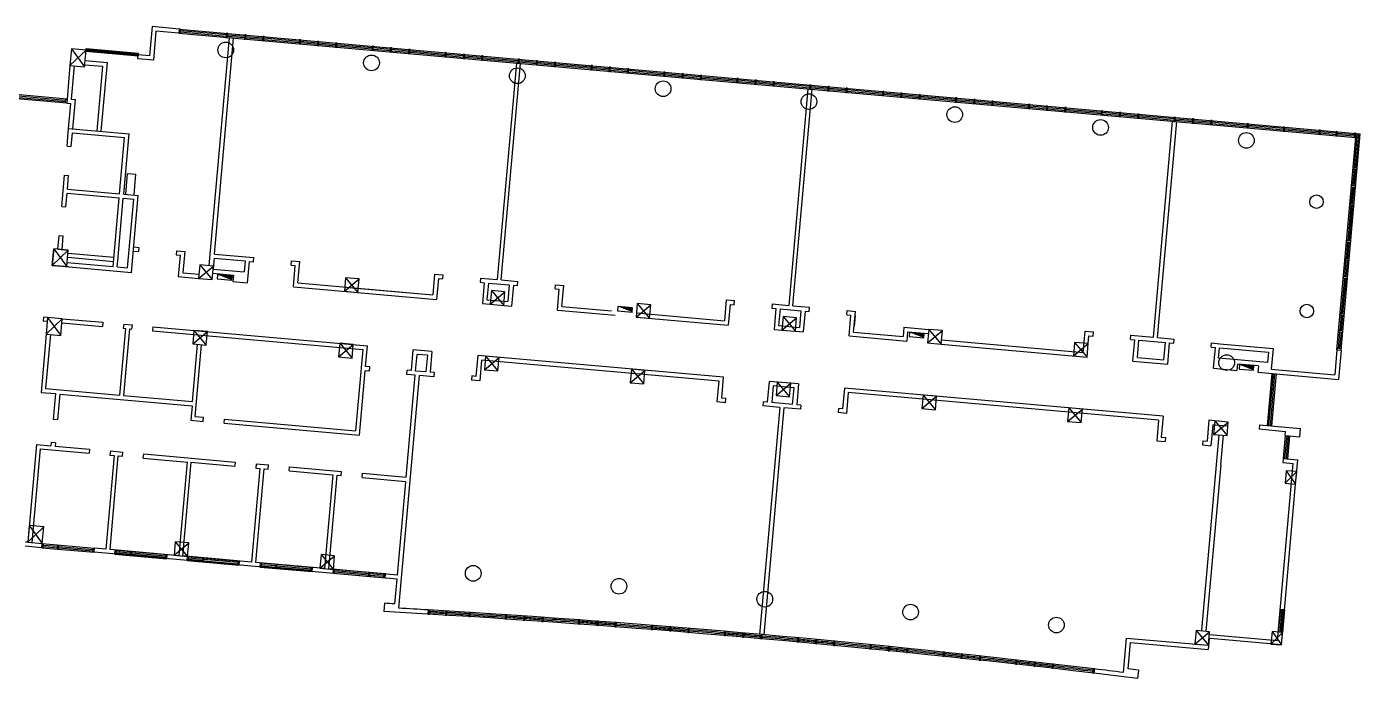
# Model space of a CAD drawing. Header units: millimetres. Extents: x -162945 to 7560, y -3558 to 130718.
# Drawn here: x -56215 to 7560, y -1933 to 29250 of the extents above; entities that cross this region are included whole.
import ezdxf

# ---------------------------------------------------------------- set-up
doc = ezdxf.new("R2010")
doc.units = ezdxf.units.MM
doc.header["$LTSCALE"] = 5
for name, color, linetype in [('A—\\M+5C3C5\\M+5B4B0', 135, 'Continuous'), ('A—\\M+5C7BD\\M+5CCE5', 7, 'Continuous'), ('E-COLS-F3$0$0S-COLS-I-P', 8, 'Continuous'), ('E-COLS-F3$0$0S-COLS-LINE', 4, 'Continuous'), ('E1-RI-3F$0$A-GLAZ-CWMG', 3, 'Continuous'), ('E1-RI-3F$0$A-WALL', 7, 'Continuous'), ('E1-RV-3F$0$A-GLAZ-CWMG', 3, 'Continuous'), ('E1-RV-3F$0$A-HOLE', 2, 'Continuous')]:
    doc.layers.add(name, color=color, linetype=linetype)

msp = doc.modelspace()

# ---------------------------------------------------------------- linework, layer by layer
msp.add_line((1658, 12754), (1658, 12754))
at = {"extrusion": (0, 0, -1), "elevation": 0}
for points in [[(47087, 17382), (47104, 17183), (46407, 17121), (46390, 17321)], [(27943, 15855), (27960, 15656), (27263, 15594), (27245, 15794)], [(13997, 14619), (14015, 14419), (13318, 14358), (13300, 14557)], [(-1777, 13068), (-1760, 12869), (-2457, 12807), (-2475, 13007)]]:
    msp.add_lwpolyline(points, close=True, dxfattribs=at)
at = {"extrusion": (0, 0, -1)}
for points in [[(47087, 17382), (47087, 17382), (46390, 17321), (46407, 17121)], [(27943, 15855), (27943, 15855), (27245, 15794), (27263, 15594)], [(13997, 14619), (13997, 14619), (13300, 14557), (13318, 14358)], [(-1777, 13068), (-1777, 13068), (-2475, 13007), (-2457, 12807)]]:
    msp.add_solid(points, dxfattribs=at)
at = {"layer": 'A—\\M+5C3C5\\M+5B4B0'}
for p, q in [((-48918, 29135), (-48935, 28936)), ((-48935, 28936), (7343, 23945)), ((-48935, 28936), (-48876, 28931)), ((-48918, 29135), (7560, 24127)), ((-48858, 29130), (-48918, 29135)), ((-48876, 28931), (-48858, 29130)), ((-48870, 28997), (-46669, 28802)), ((-48864, 29063), (-46663, 28868)), ((-46658, 28935), (-46675, 28735)), ((-46675, 28735), (-46615, 28730)), ((-46598, 28929), (-46658, 28935)), ((-46615, 28730), (-46598, 28929)), ((-46609, 28797), (-45797, 28725)), ((-46603, 28863), (-45791, 28791)), ((-45785, 28857), (-45803, 28658)), ((-45725, 28852), (-45785, 28857)), ((-45743, 28653), (-45725, 28852)), ((-45737, 28719), (-44925, 28647)), ((-45731, 28786), (-44919, 28714)), ((-44914, 28780), (-44931, 28581)), ((-44854, 28775), (-44914, 28780)), ((-44871, 28576), (-44854, 28775)), ((-44860, 28708), (-43176, 28559)), ((-53379, 28075), (-53368, 28205)), ((-53379, 28075), (-50889, 27854)), ((-53376, 28107), (-50886, 27887)), ((-53373, 28140), (-50883, 27919)), ((-53370, 28172), (-50880, 27952)), ((-53368, 28205), (-50877, 27984)), ((-45803, 28658), (-45743, 28653)), ((-44931, 28581), (-44871, 28576)), ((-44866, 28642), (-43182, 28493)), ((-43170, 28625), (-43188, 28426)), ((-43188, 28426), (-43128, 28421)), ((-43111, 28620), (-43170, 28625)), ((-43128, 28421), (-43111, 28620)), ((-43122, 28487), (-42311, 28415)), ((-43117, 28554), (-42305, 28482)), ((-42299, 28548), (-42317, 28349)), ((-42317, 28349), (-42257, 28344)), ((-42239, 28543), (-42299, 28548)), ((-42257, 28344), (-42239, 28543)), ((-42251, 28410), (-41439, 28338)), ((-42245, 28476), (-41433, 28404)), ((-41427, 28471), (-41445, 28272)), ((-41445, 28272), (-41385, 28266)), ((-41368, 28466), (-41427, 28471)), ((-41385, 28266), (-41368, 28466)), ((-41379, 28333), (-39696, 28183)), ((-41373, 28399), (-39690, 28250)), ((-39684, 28316), (-39702, 28117)), ((-39702, 28117), (-39642, 28112)), ((-39624, 28311), (-39684, 28316)), ((-39642, 28112), (-39624, 28311)), ((-39636, 28178), (-38824, 28106)), ((-39630, 28245), (-38818, 28173)), ((-38813, 28239), (-38830, 28040)), ((-38753, 28234), (-38813, 28239)), ((-38770, 28034), (-38753, 28234)), ((-38765, 28101), (-37953, 28029)), ((-38759, 28167), (-37947, 28095)), ((-37941, 28162), (-37959, 27962)), ((-37881, 28156), (-37941, 28162)), ((-37899, 27957), (-37881, 28156)), ((-37887, 28090), (-36204, 27941)), ((-50877, 27984), (-50889, 27854)), ((-38830, 28040), (-38770, 28034)), ((-37959, 27962), (-37899, 27957)), ((-37893, 28024), (-36210, 27874)), ((-36198, 28007), (-36215, 27808)), ((-36215, 27808), (-36156, 27803)), ((-36138, 28002), (-36198, 28007)), ((-36156, 27803), (-36138, 28002)), ((-36150, 27869), (-35338, 27797)), ((-36144, 27935), (-35332, 27863)), ((-35326, 27930), (-35344, 27731)), ((-35344, 27731), (-35284, 27725)), ((-35266, 27925), (-35326, 27930)), ((-35284, 27725), (-35266, 27925)), ((-35278, 27792), (-34466, 27720)), ((-35272, 27858), (-34461, 27786)), ((-34455, 27853), (-34472, 27653)), ((-34472, 27653), (-34413, 27648)), ((-34395, 27847), (-34455, 27853)), ((-34413, 27648), (-34395, 27847)), ((-34407, 27714), (-32723, 27565)), ((-34401, 27781), (-32717, 27632)), ((-32712, 27698), (-32729, 27499)), ((-32729, 27499), (-32669, 27493)), ((-32652, 27693), (-32712, 27698)), ((-32669, 27493), (-32652, 27693)), ((-32664, 27560), (-31852, 27488)), ((-32658, 27626), (-31846, 27554)), ((-31840, 27621), (-31858, 27422)), ((-31780, 27616), (-31840, 27621)), ((-31798, 27416), (-31780, 27616)), ((-31792, 27483), (-30980, 27411)), ((-31786, 27549), (-30974, 27477)), ((-30968, 27544), (-30986, 27344)), ((-30909, 27538), (-30968, 27544)), ((-30926, 27339), (-30909, 27538)), ((-30914, 27472), (-29231, 27322)), ((-31858, 27422), (-31798, 27416)), ((-30986, 27344), (-30926, 27339)), ((-30920, 27405), (-29237, 27256)), ((-29225, 27389), (-29243, 27190)), ((-29243, 27190), (-29183, 27184)), ((-29165, 27384), (-29225, 27389)), ((-29183, 27184), (-29165, 27384)), ((-29177, 27251), (-28365, 27179)), ((-29171, 27317), (-28359, 27245)), ((-28354, 27312), (-28371, 27112)), ((-28371, 27112), (-28311, 27107)), ((-28294, 27306), (-28354, 27312)), ((-28311, 27107), (-28294, 27306)), ((-28306, 27173), (-27494, 27101)), ((-28300, 27240), (-27488, 27168)), ((-27482, 27234), (-27500, 27035)), ((-27500, 27035), (-27440, 27030)), ((-27422, 27229), (-27482, 27234)), ((-27440, 27030), (-27422, 27229)), ((-27434, 27096), (-25751, 26947)), ((-27428, 27162), (-25745, 27013)), ((-25739, 27080), (-25757, 26881)), ((-25757, 26881), (-25697, 26875)), ((-25679, 27075), (-25739, 27080)), ((-25697, 26875), (-25679, 27075)), ((-25691, 26941), (-24879, 26869)), ((-25685, 27008), (-24873, 26936)), ((-24867, 27002), (-24885, 26803)), ((-24885, 26803), (-24825, 26798)), ((-24807, 26997), (-24867, 27002)), ((-24825, 26798), (-24807, 26997)), ((-24819, 26864), (-24007, 26792)), ((-24813, 26931), (-24001, 26859)), ((-23996, 26925), (-24013, 26726)), ((-23936, 26920), (-23996, 26925)), ((-23953, 26720), (-23936, 26920)), ((-23948, 26787), (-22264, 26638)), ((-23942, 26853), (-22258, 26704)), ((-59663, 26273), (-54284, 25796)), ((-24013, 26726), (-23953, 26720)), ((-22252, 26770), (-22270, 26571)), ((-22270, 26571), (-22210, 26566)), ((-22193, 26765), (-22252, 26770)), ((-22210, 26566), (-22193, 26765)), ((-22204, 26632), (-21393, 26560)), ((-22199, 26699), (-21387, 26627)), ((-21381, 26693), (-21399, 26494)), ((-21399, 26494), (-21339, 26489)), ((-21321, 26688), (-21381, 26693)), ((-21339, 26489), (-21321, 26688)), ((-21333, 26555), (-20521, 26483)), ((-21327, 26621), (-20515, 26549)), ((-20509, 26616), (-20527, 26417)), ((-20527, 26417), (-20467, 26411)), ((-20450, 26611), (-20509, 26616)), ((-20467, 26411), (-20450, 26611)), ((-20461, 26478), (-18778, 26328)), ((-20455, 26544), (-18772, 26395)), ((-18766, 26461), (-18784, 26262)), ((-18784, 26262), (-18724, 26257)), ((-18706, 26456), (-18766, 26461)), ((-18724, 26257), (-18706, 26456)), ((-18718, 26323), (-17906, 26251)), ((-18712, 26390), (-17900, 26318)), ((-17895, 26384), (-17912, 26185)), ((-17912, 26185), (-17852, 26179)), ((-17835, 26379), (-17895, 26384)), ((-17852, 26179), (-17835, 26379)), ((-17847, 26246), (-17035, 26174)), ((-17841, 26312), (-17029, 26240)), ((-17023, 26307), (-17041, 26107)), ((-16963, 26301), (-17023, 26307)), ((-16981, 26102), (-16963, 26301)), ((-16975, 26169), (-15292, 26019)), ((-16969, 26235), (-15286, 26086)), ((-15280, 26152), (-15297, 25953)), ((-15220, 26147), (-15280, 26152)), ((-59680, 26074), (-54302, 25597)), ((-56955, 25899), (-54356, 25669)), ((-56950, 25966), (-54350, 25735)), ((-17041, 26107), (-16981, 26102)), ((-15297, 25953), (-15238, 25948)), ((-15238, 25948), (-15220, 26147)), ((-15232, 26014), (-14420, 25942)), ((-15226, 26080), (-14414, 26008)), ((-14408, 26075), (-14426, 25876)), ((-14426, 25876), (-14366, 25870)), ((-14348, 26069), (-14408, 26075)), ((-14366, 25870), (-14348, 26069)), ((-14360, 25937), (-13548, 25865)), ((-14354, 26003), (-13543, 25931)), ((-13537, 25997), (-13554, 25798)), ((-13554, 25798), (-13495, 25793)), ((-13477, 25992), (-13537, 25997)), ((-13495, 25793), (-13477, 25992)), ((-13489, 25859), (-11805, 25710)), ((-13483, 25926), (-11799, 25777)), ((-11794, 25843), (-11811, 25644)), ((-11811, 25644), (-11751, 25638)), ((-11734, 25838), (-11794, 25843)), ((-11751, 25638), (-11734, 25838)), ((-11746, 25705), (-10934, 25633)), ((-11740, 25771), (-10928, 25699)), ((-10922, 25766), (-10940, 25566)), ((-10940, 25566), (-10880, 25561)), ((-10862, 25760), (-10922, 25766)), ((-10880, 25561), (-10862, 25760)), ((-10874, 25628), (-10062, 25556)), ((-10868, 25694), (-10056, 25622)), ((-10050, 25688), (-10068, 25489)), ((-9991, 25683), (-10050, 25688)), ((-10008, 25484), (-9991, 25683)), ((-10002, 25550), (-8319, 25401)), ((-9996, 25617), (-8313, 25467)), ((-8307, 25534), (-8325, 25335)), ((-8247, 25528), (-8307, 25534)), ((-8265, 25329), (-8247, 25528)), ((-10068, 25489), (-10008, 25484)), ((-8325, 25335), (-8265, 25329)), ((-8259, 25396), (-7447, 25324)), ((-8253, 25462), (-7441, 25390)), ((-7436, 25456), (-7453, 25257)), ((-7453, 25257), (-7393, 25252)), ((-7376, 25451), (-7436, 25456)), ((-7393, 25252), (-7376, 25451)), ((-7388, 25318), (-6576, 25246)), ((-7382, 25385), (-6570, 25313)), ((-6564, 25379), (-6582, 25180)), ((-6582, 25180), (-6522, 25175)), ((-6504, 25374), (-6564, 25379)), ((-6522, 25175), (-6504, 25374)), ((-6516, 25241), (-4833, 25092)), ((-6510, 25307), (-4827, 25158)), ((-4821, 25225), (-4839, 25025)), ((-4839, 25025), (-4779, 25020)), ((-4761, 25219), (-4821, 25225)), ((-4779, 25020), (-4761, 25219)), ((-4773, 25086), (-3961, 25014)), ((-4767, 25153), (-3955, 25081)), ((-3949, 25147), (-3967, 24948)), ((-3967, 24948), (-3907, 24943)), ((-3890, 25142), (-3949, 25147)), ((-3907, 24943), (-3890, 25142)), ((-3901, 25009), (-3090, 24937)), ((-3895, 25076), (-3084, 25004)), ((-3078, 25070), (-3095, 24871)), ((-3018, 25065), (-3078, 25070)), ((-3036, 24865), (-3018, 25065)), ((-3030, 24932), (-1346, 24783)), ((-3024, 24998), (-1341, 24849)), ((-1335, 24915), (-1352, 24716)), ((-1275, 24910), (-1335, 24915)), ((-1293, 24711), (-1275, 24910)), ((-3095, 24871), (-3036, 24865)), ((-1352, 24716), (-1293, 24711)), ((-1287, 24777), (-475, 24705)), ((-1281, 24844), (-469, 24772)), ((-463, 24838), (-481, 24639)), ((-481, 24639), (-421, 24634)), ((-403, 24833), (-463, 24838)), ((-421, 24634), (-403, 24833)), ((-415, 24700), (397, 24628)), ((-409, 24766), (403, 24694)), ((409, 24761), (391, 24562)), ((391, 24562), (451, 24556)), ((468, 24756), (409, 24761)), ((451, 24556), (468, 24756)), ((457, 24623), (2140, 24473)), ((462, 24689), (2146, 24540)), ((2152, 24606), (2134, 24407)), ((2134, 24407), (2194, 24402)), ((2211, 24601), (2152, 24606)), ((2194, 24402), (2211, 24601)), ((2200, 24468), (3883, 24319)), ((2205, 24535), (3889, 24385)), ((3895, 24452), (3877, 24252)), ((3877, 24252), (3937, 24247)), ((3955, 24446), (3895, 24452)), ((3937, 24247), (3955, 24446)), ((3943, 24314), (5581, 24168)), ((3949, 24380), (5587, 24235)), ((5593, 24301), (5576, 24102)), ((5653, 24296), (5593, 24301)), ((5635, 24097), (5653, 24296)), ((5576, 24102), (5635, 24097)), ((5641, 24163), (6394, 24096)), ((5647, 24229), (6400, 24163)), ((6406, 24229), (6388, 24030)), ((6388, 24030), (6448, 24024)), ((6466, 24224), (6406, 24229)), ((6443, 13785), (7343, 23945)), ((6448, 24024), (6466, 24224)), ((6454, 24091), (7266, 24019)), ((6460, 24157), (7272, 24085)), ((6642, 13767), (7560, 24127)), ((7278, 24151), (7260, 23952)), ((7260, 23952), (7320, 23947)), ((7337, 24146), (7278, 24151)), ((7281, 22480), (7416, 24006)), ((7320, 23947), (7337, 24146)), ((7326, 24014), (7416, 24006)), ((7331, 24080), (7488, 24066)), ((7347, 22474), (7488, 24066)), ((7205, 21628), (7275, 22420)), ((7214, 22486), (7209, 22426)), ((7209, 22426), (7408, 22408)), ((7413, 22468), (7214, 22486)), ((7271, 21622), (7342, 22414)), ((7408, 22408), (7413, 22468)), ((7128, 20757), (7200, 21568)), ((7139, 21634), (7133, 21574)), ((7133, 21574), (7333, 21557)), ((7338, 21616), (7139, 21634)), ((7194, 20751), (7266, 21563)), ((7333, 21557), (7338, 21616)), ((6971, 18994), (7122, 20697)), ((7038, 18988), (7189, 20691)), ((7061, 20763), (7056, 20703)), ((7056, 20703), (7255, 20685)), ((7260, 20745), (7061, 20763)), ((7255, 20685), (7260, 20745)), ((6896, 18142), (6966, 18934)), ((6905, 18999), (6900, 18940)), ((6900, 18940), (7099, 18922)), ((7104, 18982), (6905, 18999)), ((6962, 18136), (7032, 18928)), ((7099, 18922), (7104, 18982)), ((6819, 17270), (6891, 18082)), ((6830, 18148), (6824, 18088)), ((6824, 18088), (7023, 18070)), ((7029, 18130), (6830, 18148)), ((6885, 17264), (6957, 18076)), ((7023, 18070), (7029, 18130)), ((6752, 17276), (6747, 17216)), ((6951, 17259), (6752, 17276)), ((6946, 17199), (6951, 17259)), ((6662, 15507), (6813, 17211)), ((6729, 15501), (6880, 17205)), ((6747, 17216), (6946, 17199)), ((6596, 15513), (6591, 15453)), ((6591, 15453), (6790, 15436)), ((6592, 14710), (6657, 15447)), ((6795, 15495), (6596, 15513)), ((6658, 14704), (6723, 15442)), ((6790, 15436), (6795, 15495)), ((6525, 14716), (6520, 14656)), ((6724, 14699), (6525, 14716)), ((6719, 14639), (6724, 14699)), ((6514, 13839), (6586, 14651)), ((6520, 14656), (6719, 14639)), ((6581, 13833), (6653, 14645)), ((6448, 13845), (6443, 13785)), ((6443, 13785), (6642, 13767)), ((6647, 13827), (6448, 13845)), ((6642, 13767), (6647, 13827)), ((3331, 12656), (3110, 10166)), ((3397, 12650), (3176, 10160)), ((3464, 12644), (3243, 10154)), ((3530, 12638), (3309, 10149)), ((3971, 9687), (3874, 8592)), ((3971, 9687), (3874, 8592)), ((4038, 9681), (3940, 8586)), ((4038, 9681), (3940, 8586)), ((4104, 9675), (4007, 8580)), ((4104, 9675), (4007, 8580)), ((4170, 9670), (4073, 8574)), ((4170, 9670), (4073, 8574)), ((3786, -336), (4467, 7359)), ((-55468, 4517), (-52978, 4296)), ((-55426, 4313), (-55408, 4512)), ((-55485, 4318), (-52995, 4097)), ((-55420, 4379), (-54742, 4319)), ((-55414, 4445), (-54737, 4385)), ((-54748, 4252), (-54731, 4452)), ((-54689, 4247), (-54671, 4446)), ((-54683, 4314), (-53049, 4169)), ((-54677, 4380), (-53043, 4235)), ((-53055, 4102), (-53037, 4302)), ((-51999, 4009), (-49509, 3788)), ((-51982, 4208), (-49491, 3987)), ((-51939, 4003), (-51922, 4203)), ((-51934, 4070), (-51256, 4010)), ((-51928, 4136), (-51250, 4076)), ((-51262, 3943), (-51244, 4143)), ((-51202, 3938), (-51185, 4137)), ((-51196, 4004), (-49563, 3860)), ((-51191, 4071), (-49557, 3926)), ((-49569, 3793), (-49551, 3992)), ((-48520, 3901), (-46030, 3680)), ((-48478, 3697), (-48460, 3896)), ((-48466, 3829), (-47789, 3769)), ((-47801, 3636), (-47783, 3836)), ((-47741, 3631), (-47723, 3830)), ((-48538, 3702), (-46048, 3481)), ((-48472, 3763), (-47795, 3703)), ((-47735, 3698), (-46101, 3553)), ((-47729, 3764), (-46096, 3619)), ((-46107, 3486), (-46090, 3685)), ((-45051, 3393), (-42561, 3172)), ((-45034, 3592), (-42544, 3371)), ((-44992, 3387), (-44974, 3587)), ((-44986, 3454), (-44308, 3394)), ((-44980, 3520), (-44303, 3460)), ((-44314, 3327), (-44297, 3527)), ((-44255, 3322), (-44237, 3521)), ((-44249, 3388), (-42615, 3244)), ((-44243, 3455), (-42609, 3310)), ((-42621, 3177), (-42603, 3376)), ((-39057, 3062), (-41547, 3283)), ((-41505, 3078), (-41488, 3277)), ((-39860, 3066), (-41493, 3211)), ((-39075, 2863), (-41565, 3083)), ((-39866, 3000), (-41499, 3145)), ((-39872, 2933), (-39854, 3133)), ((-39812, 2928), (-39794, 3127)), ((-39129, 2934), (-39806, 2994)), ((-39123, 3001), (-39800, 3061)), ((-39135, 2868), (-39117, 3067)), ((-37015, 1341), (-37032, 1142)), ((-36955, 1335), (-37015, 1341)), ((-36972, 1136), (-36955, 1335)), ((-36171, 1291), (-36189, 1092)), ((-36111, 1286), (-36171, 1291)), ((-36129, 1087), (-36111, 1286)), ((3736, 1375), (3639, 280)), ((3803, 1370), (3705, 274)), ((3869, 1364), (3772, 268)), ((3869, 1364), (3772, 268)), ((3935, 1358), (3838, 262)), ((3935, 1358), (3838, 262)), ((-37032, 1142), (-36972, 1136)), ((-36189, 1092), (-36129, 1087)), ((-35059, 1222), (-35077, 1023)), ((-35077, 1023), (-35017, 1018)), ((-34999, 1217), (-35059, 1222)), ((-35017, 1018), (-34999, 1217)), ((-33312, 1110), (-33330, 911)), ((-33330, 911), (-33270, 905)), ((-33252, 1104), (-33312, 1110)), ((-33270, 905), (-33252, 1104)), ((-32439, 1051), (-32457, 852)), ((-32457, 852), (-32397, 847)), ((-32379, 1046), (-32439, 1051)), ((-32397, 847), (-32379, 1046)), ((-31566, 992), (-31583, 792)), ((-31583, 792), (-31524, 787)), ((-31506, 986), (-31566, 992)), ((-31524, 787), (-31506, 986)), ((-29820, 868), (-29838, 669)), ((-29838, 669), (-29778, 663)), ((-29760, 862), (-29820, 868)), ((-29778, 663), (-29760, 862)), ((-28947, 804), (-28965, 605)), ((-28887, 799), (-28947, 804)), ((-28905, 599), (-28887, 799)), ((-28075, 738), (-28092, 539)), ((-28015, 733), (-28075, 738)), ((-28032, 534), (-28015, 733)), ((-28965, 605), (-28905, 599)), ((-28092, 539), (-28032, 534)), ((-26330, 603), (-26347, 404)), ((-26347, 404), (-26288, 399)), ((-26270, 598), (-26330, 603)), ((-26288, 399), (-26270, 598)), ((-25457, 534), (-25475, 335)), ((-25475, 335), (-25415, 329)), ((-25398, 529), (-25457, 534)), ((-25415, 329), (-25398, 529)), ((-24585, 463), (-24603, 264)), ((-24603, 264), (-24543, 258)), ((-24525, 458), (-24585, 463)), ((-24543, 258), (-24525, 458)), ((-22841, 317), (-22859, 118)), ((-22859, 118), (-22799, 112)), ((-22782, 311), (-22841, 317)), ((-22799, 112), (-22782, 311)), ((-21970, 242), (-21987, 42)), ((-21987, 42), (-21927, 37)), ((-21910, 236), (-21970, 242)), ((-21927, 37), (-21910, 236)), ((-21098, 165), (-21116, -34)), ((-21038, 160), (-21098, 165)), ((-21056, -40), (-21038, 160)), ((-19355, 8), (-19373, -192)), ((-19295, 2), (-19355, 8)), ((-19313, -197), (-19295, 2)), ((-21116, -34), (-21056, -40)), ((-19373, -192), (-19313, -197)), ((-18484, -73), (-18501, -272)), ((-18501, -272), (-18442, -278)), ((-18424, -78), (-18484, -73)), ((-18442, -278), (-18424, -78)), ((-17613, -155), (-17630, -354)), ((-17630, -354), (-17570, -360)), ((-17553, -161), (-17613, -155)), ((-17570, -360), (-17553, -161)), ((-15871, -324), (-15888, -523)), ((-15888, -523), (-15828, -528)), ((-15811, -329), (-15871, -324)), ((-15828, -528), (-15811, -329)), ((-15000, -410), (-15017, -609)), ((-15017, -609), (-14958, -615)), ((-14940, -415), (-15000, -410)), ((-14958, -615), (-14940, -415)), ((-14129, -498), (-14147, -697)), ((-14069, -503), (-14129, -498)), ((-14087, -702), (-14069, -503)), ((-14147, -697), (-14087, -702)), ((-12388, -677), (-12406, -877)), ((-12406, -877), (-12346, -882)), ((-12328, -683), (-12388, -677)), ((-12346, -882), (-12328, -683)), ((-11518, -769), (-11536, -969)), ((-11536, -969), (-11476, -974)), ((-11458, -775), (-11518, -769)), ((-11476, -974), (-11458, -775)), ((-10648, -863), (-10665, -1062)), ((-10665, -1062), (-10606, -1067)), ((-10588, -868), (-10648, -863)), ((-10606, -1067), (-10588, -868)), ((-8908, -1054), (-8926, -1253)), ((-8926, -1253), (-8866, -1258)), ((-8848, -1059), (-8908, -1054)), ((-8866, -1258), (-8848, -1059)), ((-8038, -1151), (-8056, -1350)), ((-7978, -1156), (-8038, -1151)), ((-7996, -1356), (-7978, -1156)), ((-7168, -1250), (-7186, -1449)), ((-7109, -1255), (-7168, -1250)), ((-7126, -1455), (-7109, -1255)), ((-8056, -1350), (-7996, -1356)), ((-7186, -1449), (-7126, -1455)), ((-5217, -1476), (-5240, -1675)), ((-5240, -1675), (-5181, -1682)), ((-5157, -1483), (-5217, -1476)), ((-5181, -1682), (-5157, -1483))]:
    msp.add_line(p, q, dxfattribs=at)
msp.add_lwpolyline([(-54362, 25602), (-54344, 25801), (-54284, 25796), (-54302, 25596)], close=True, dxfattribs=at)
for radius, start, end in [(545975, 83.25545, 86.61223), (545775, 83.25545, 86.61285), (545842, 86.52394, 86.60634), (545908, 86.52375, 86.60614), (545842, 86.407, 86.51764), (545908, 86.40682, 86.51745), (545842, 86.22326, 86.4007), (545908, 86.2231, 86.40053), (545842, 86.13139, 86.21696), (545908, 86.13125, 86.2168), (545842, 86.03952, 86.12509), (545908, 86.03939, 86.12495), (545842, 85.8558, 86.03323), (545908, 85.85569, 86.03309), (545842, 85.76394, 85.8495), (545908, 85.76384, 85.84939), (545842, 85.67209, 85.75765), (545908, 85.672, 85.75755), (545908, 85.48834, 85.6657), (545842, 85.4884, 85.66579), (545842, 85.39653, 85.48211), (545908, 85.39648, 85.48204), (545842, 85.30468, 85.39024), (545908, 85.30464, 85.39018), (545842, 85.12099, 85.29839), (545908, 85.12097, 85.29834), (545842, 85.02914, 85.11469), (545908, 85.02913, 85.11467), (545842, 84.93729, 85.02284), (545908, 84.93729, 85.02283), (545842, 84.7536, 84.931), (545908, 84.75362, 84.931), (545842, 84.66175, 84.7473), (545908, 84.66179, 84.74732), (545842, 84.5699, 84.65545), (545908, 84.56995, 84.65549), (545842, 84.3862, 84.56361), (545908, 84.38627, 84.56365), (545842, 84.29435, 84.37991), (545908, 84.29443, 84.37997), (545842, 84.2025, 84.28805), (545908, 84.20259, 84.28813), (545842, 84.01879, 84.1962), (545908, 84.0189, 84.19629), (545842, 83.92693, 84.01249), (545908, 83.92705, 84.0126), (545842, 83.83507, 83.92063), (545908, 83.8352, 83.92075), (545842, 83.65133, 83.82877), (545908, 83.65149, 83.8289), (545842, 83.55946, 83.64503), (545908, 83.55963, 83.64519), (545908, 83.46776, 83.55333), (545842, 83.46759, 83.55316), (545842, 83.26174, 83.46129), (545908, 83.26174, 83.46146)]:
    msp.add_arc((-69278, -543680), radius, start, end, dxfattribs=at)
at = {"layer": 'A—\\M+5C7BD\\M+5CCE5'}
for p, q in [((-50213, 29250), (-50336, 27855)), ((-48918, 29135), (-50213, 29250)), ((-50031, 29033), (-50155, 27639)), ((-48935, 28936), (-50031, 29033)), ((-48918, 29135), (-48935, 28936)), ((-47487, 17814), (-46520, 28722)), ((-47237, 18370), (-46321, 28704)), ((-53436, 27428), (-52590, 27353)), ((-53419, 27627), (-52373, 27534)), ((-52373, 27534), (-52665, 24247)), ((-50902, 27705), (-50885, 27904)), ((-50155, 27639), (-50902, 27705)), ((-50336, 27855), (-50884, 27904)), ((-32799, 27505), (-33718, 17146)), ((-33518, 17128), (-32600, 27487)), ((-54143, 27390), (-54302, 25596)), ((-53943, 27372), (-54085, 25778)), ((-52590, 27353), (-52864, 24265)), ((-18852, 26268), (-19771, 15909)), ((-19573, 15891), (-18655, 26251)), ((-54302, 25596), (-54103, 25579)), ((-54226, 24185), (-54103, 25579)), ((-54085, 25778), (-53886, 25760)), ((-54010, 24366), (-53886, 25760)), ((-54209, 24384), (-51320, 24128)), ((-54209, 24384), (-51320, 24128)), ((-2338, 14388), (-1422, 24722)), ((-2139, 14370), (-1222, 24705)), ((-54284, 23537), (-54226, 24185)), ((-54284, 23537), (-54226, 24185)), ((-54085, 23520), (-54027, 24167)), ((-54085, 23520), (-54027, 24167)), ((-54027, 24167), (-51537, 23946)), ((-54027, 24167), (-51537, 23946)), ((-51775, 21257), (-51537, 23946)), ((-51775, 21257), (-51537, 23946)), ((-51576, 21239), (-51320, 24128)), ((-51576, 21239), (-51320, 24128)), ((-54284, 23537), (-54085, 23520)), ((-54284, 23537), (-54085, 23520)), ((-54540, 20649), (-54407, 22143)), ((-54540, 20649), (-54407, 22143)), ((-54407, 22143), (-54208, 22125)), ((-54407, 22143), (-54208, 22125)), ((-54266, 21478), (-54208, 22125)), ((-54266, 21478), (-54208, 22125)), ((-54341, 20631), (-54283, 21278)), ((-54341, 20631), (-54283, 21278)), ((-54283, 21278), (-51793, 21058)), ((-54283, 21278), (-51793, 21058)), ((-54266, 21478), (-51775, 21257)), ((-54266, 21478), (-51775, 21257)), ((-52084, 17771), (-51793, 21058)), ((-52084, 17771), (-51793, 21058)), ((-51576, 21239), (-50879, 21178)), ((-51576, 21239), (-50879, 21178)), ((-51205, 17492), (-50879, 21178)), ((-51205, 17492), (-50879, 21178)), ((-54540, 20649), (-54341, 20631)), ((-54540, 20649), (-54341, 20631)), ((-51859, 18052), (-51594, 21040)), ((-51859, 18052), (-51594, 21040)), ((-51594, 21040), (-51096, 20996)), ((-51594, 21040), (-51096, 20996)), ((-51594, 21040), (-51096, 20996)), ((-51594, 21040), (-51096, 20996)), ((-51388, 17709), (-51096, 20996)), ((-51388, 17709), (-51096, 20996)), ((-51387, 17709), (-51096, 20996)), ((-51387, 17709), (-51096, 20996)), ((-54721, 18607), (-54663, 19254)), ((-54721, 18607), (-54663, 19254)), ((-54663, 19254), (-54464, 19236)), ((-54663, 19254), (-54464, 19236)), ((-54522, 18589), (-54464, 19236)), ((-54522, 18589), (-54464, 19236)), ((-54991, 17827), (-54920, 18624)), ((-54991, 17827), (-54920, 18624)), ((-54721, 18607), (-54223, 18562)), ((-54721, 18607), (-54223, 18562)), ((-54293, 17766), (-54223, 18562)), ((-54293, 17766), (-54223, 18562)), ((-51115, 18513), (-50867, 18491)), ((-51097, 18712), (-50849, 18690)), ((-50849, 18690), (-50867, 18491)), ((-49056, 18531), (-49074, 18332)), ((-49056, 18531), (-48659, 18496)), ((-48658, 18496), (-48748, 17475)), ((-54276, 17965), (-52084, 17771)), ((-54276, 17965), (-52084, 17771)), ((-54254, 18214), (-52062, 18020)), ((-54254, 18214), (-52062, 18020)), ((-54236, 18413), (-52045, 18219)), ((-54236, 18413), (-52045, 18219)), ((-51885, 17753), (-51859, 18052)), ((-51885, 17753), (-51859, 18052)), ((-49074, 18332), (-48874, 18315)), ((-48874, 18315), (-48965, 17293)), ((-47255, 18170), (-47301, 17647)), ((-47255, 18170), (-45761, 18038)), ((-47237, 18369), (-45345, 18202)), ((-45761, 18038), (-45807, 17515)), ((-45652, 16999), (-45562, 18020)), ((-45562, 18020), (-45363, 18003)), ((-45363, 18003), (-45345, 18202)), ((-43570, 17844), (-43552, 18043)), ((-43552, 18043), (-43154, 18008)), ((-43244, 16987), (-43154, 18008)), ((-54194, 17757), (-54991, 17827)), ((-54194, 17757), (-54991, 17827)), ((-54891, 17819), (-51205, 17492)), ((-54891, 17819), (-51205, 17492)), ((-51885, 17753), (-51387, 17709)), ((-51885, 17753), (-51387, 17709)), ((-48965, 17293), (-47993, 17207)), ((-48748, 17475), (-47975, 17406)), ((-47319, 17448), (-46323, 17360)), ((-47301, 17647), (-45807, 17515)), ((-46323, 17360), (-46349, 17061)), ((-43570, 17844), (-43371, 17826)), ((-43570, 17844), (-43371, 17827)), ((-43461, 16805), (-43371, 17827)), ((-36706, 17411), (-36794, 16415)), ((-36706, 17411), (-36307, 17375)), ((-36307, 17375), (-36325, 17176)), ((-46349, 17061), (-45652, 16999)), ((-43461, 16805), (-36613, 16198)), ((-43244, 16987), (-36794, 16415)), ((-41002, 16788), (-36794, 16415)), ((-36524, 17194), (-36613, 16198)), ((-36524, 17194), (-36325, 17176)), ((-34513, 17216), (-34531, 17017)), ((-34531, 17017), (-34333, 17000)), ((-34513, 17216), (-33718, 17146)), ((-34333, 17000), (-34421, 16003)), ((-34134, 16982), (-34204, 16185)), ((-34134, 16982), (-33137, 16894)), ((-33518, 17128), (-32722, 17057)), ((-33137, 16894), (-33208, 16097)), ((-32938, 16876), (-33027, 15880)), ((-32938, 16876), (-32739, 16858)), ((-32739, 16858), (-32722, 17057)), ((-30946, 16699), (-30929, 16898)), ((-30946, 16699), (-30747, 16682)), ((-30929, 16898), (-30530, 16863)), ((-30836, 15685), (-30747, 16682)), ((-30619, 15867), (-30530, 16863)), ((-34421, 16003), (-33027, 15880)), ((-34204, 16185), (-33208, 16097)), ((-22761, 16174), (-22849, 15178)), ((-22761, 16174), (-22362, 16139)), ((-22579, 15957), (-22667, 14961)), ((-22579, 15957), (-22380, 15940)), ((-22380, 15940), (-22362, 16139)), ((-20569, 15980), (-20587, 15781)), ((-20569, 15980), (-19771, 15909)), ((-55410, 15355), (-55428, 15154)), ((-55211, 15337), (-55410, 15355)), ((-30836, 15685), (-28071, 15440)), ((-30619, 15867), (-28252, 15657)), ((-27057, 15551), (-22849, 15178)), ((-27054, 15350), (-22667, 14961)), ((-20587, 15781), (-20388, 15763)), ((-20388, 15763), (-20475, 14767)), ((-20188, 15745), (-20259, 14948)), ((-20188, 15745), (-19192, 15657)), ((-19573, 15891), (-18777, 15821)), ((-19192, 15657), (-19263, 14860)), ((-18993, 15639), (-19081, 14643)), ((-18993, 15639), (-18794, 15622)), ((-18794, 15622), (-18777, 15821)), ((-17001, 15463), (-16984, 15662)), ((-17001, 15463), (-16802, 15445)), ((-16984, 15662), (-16585, 15626)), ((-16890, 14449), (-16802, 15445)), ((-16673, 14630), (-16585, 15626)), ((-16603, 15427), (-16649, 14904)), ((-55229, 15140), (-55428, 15154)), ((-54532, 15076), (-52589, 14904)), ((-54514, 15275), (-52572, 15103)), ((-52572, 15103), (-52589, 14904)), ((-51494, 14807), (-51776, 11619)), ((-51575, 15015), (-51593, 14815)), ((-51593, 14815), (-51494, 14807)), ((-51294, 14789), (-51577, 11601)), ((-51575, 15015), (-51177, 14979)), ((-51294, 14789), (-51195, 14780)), ((-51177, 14979), (-51195, 14780)), ((-50181, 14891), (-50199, 14692)), ((-50199, 14692), (-40138, 13800)), ((-50181, 14891), (-39921, 13981)), ((-20475, 14767), (-19081, 14643)), ((-20259, 14948), (-19263, 14860)), ((-14268, 14869), (-14307, 14421)), ((-14268, 14869), (-13072, 14763)), ((-5691, 13656), (-5601, 14677)), ((-5601, 14677), (-5202, 14642)), ((-55282, 14540), (-55529, 11751)), ((-55083, 14523), (-55312, 11933)), ((-48290, 11310), (-48047, 14049)), ((-48152, 10595), (-47848, 14032)), ((-16890, 14449), (-14126, 14204)), ((-16673, 14630), (-14307, 14421)), ((-14086, 14652), (-14126, 14204)), ((-14086, 14652), (-13090, 14563)), ((-12482, 14058), (-5510, 13440)), ((-12465, 14257), (-5691, 13656)), ((-5453, 14087), (-5419, 14461)), ((-5419, 14461), (-5220, 14443)), ((-5220, 14443), (-5202, 14642)), ((-3427, 14284), (-3409, 14483)), ((-3427, 14284), (-3228, 14266)), ((-3409, 14483), (-2338, 14388)), ((-3318, 13245), (-3228, 14266)), ((-3101, 13427), (-3028, 14249)), ((-3028, 14249), (-1759, 14136)), ((-2139, 14370), (-1342, 14300)), ((-1831, 13314), (-1759, 14136)), ((-1650, 13097), (-1559, 14118)), ((-1559, 14118), (-1360, 14101)), ((-1360, 14101), (-1342, 14300)), ((431, 13917), (448, 14116)), ((448, 14116), (847, 14081)), ((847, 14081), (3387, 13855)), ((-40138, 13800), (-40483, 9915)), ((-40009, 12985), (-39921, 13981)), ((-37818, 12791), (-37729, 13787)), ((-36835, 13708), (-37729, 13787)), ((-37619, 12773), (-37548, 13570)), ((-37052, 13526), (-37548, 13570)), ((-37052, 13526), (-37122, 12729)), ((-36835, 13708), (-36923, 12712)), ((-34643, 13513), (-34732, 12517)), ((-22888, 12471), (-34643, 13513)), ((-3101, 13427), (-1831, 13314)), ((431, 13917), (630, 13899)), ((541, 12903), (630, 13899)), ((785, 13382), (829, 13881)), ((829, 13881), (3170, 13674)), ((3170, 13674), (3126, 13175)), ((3387, 13855), (3299, 12859)), ((6443, 13785), (6337, 12590)), ((6642, 13767), (6518, 12373)), ((-40301, 9698), (-40027, 12786)), ((-39828, 12768), (-40027, 12785)), ((-39810, 12968), (-40009, 12985)), ((-39828, 12768), (-39810, 12968)), ((-38035, 12609), (-38017, 12809)), ((-37818, 12791), (-38017, 12809)), ((-37122, 12729), (-37619, 12773)), ((-34462, 13296), (-34550, 12300)), ((-23105, 12289), (-34462, 13296)), ((-3318, 13245), (-1650, 13097)), ((541, 12903), (1662, 12804)), ((3126, 13175), (785, 13382)), ((1689, 13101), (1662, 12804)), ((2685, 13013), (1689, 13101)), ((2685, 13012), (2658, 12714)), ((3299, 12859), (6337, 12590)), ((-38424, 1423), (-37437, 12556)), ((-38069, 7693), (-37636, 12574)), ((-37636, 12573), (-38035, 12609)), ((-37836, 12591), (-37836, 12591)), ((-36741, 12495), (-37437, 12556)), ((-36724, 12694), (-36923, 12712)), ((-36724, 12694), (-36741, 12495)), ((-34931, 12535), (-34948, 12336)), ((-34550, 12300), (-34948, 12336)), ((-34732, 12517), (-34931, 12535)), ((-23193, 11293), (-23105, 12289)), ((-22976, 11475), (-22888, 12471)), ((-20785, 11280), (-20697, 12277)), ((-19302, 12153), (-20697, 12277)), ((-19302, 12153), (-19390, 11157)), ((2658, 12715), (6518, 12373)), ((3555, 12636), (3555, 12637)), ((-55529, 11751), (-54832, 11689)), ((-55312, 11933), (-51776, 11619)), ((-54832, 11689), (-54942, 10448)), ((-54633, 11672), (-54743, 10430)), ((-54633, 11672), (-48307, 11111)), ((-51577, 11601), (-48290, 11310)), ((-20515, 12060), (-20586, 11263)), ((-19519, 11971), (-20515, 12060)), ((-19590, 11174), (-19519, 11971)), ((-17111, 11959), (-17199, 10962)), ((-1871, 10607), (-17111, 11959)), ((-16929, 11742), (-17017, 10746)), ((-2088, 10426), (-16929, 11742)), ((-48307, 11111), (-48369, 10414)), ((-22795, 11258), (-23193, 11293)), ((-22777, 11457), (-22976, 11475)), ((-22795, 11258), (-22777, 11457)), ((-20205, 11028), (-21168, 171)), ((-21002, 11099), (-20984, 11298)), ((-20205, 11028), (-21002, 11099)), ((-20785, 11280), (-20984, 11298)), ((-20006, 11011), (-20968, 153)), ((-19590, 11174), (-20586, 11263)), ((-19209, 10940), (-20006, 11011)), ((-19191, 11139), (-19390, 11157)), ((-19191, 11139), (-19209, 10940)), ((-17398, 10980), (-17416, 10781)), ((-17199, 10962), (-17398, 10980)), ((-54743, 10430), (-54942, 10448)), ((-48369, 10414), (-47772, 10361)), ((-48152, 10595), (-47754, 10560)), ((-47772, 10361), (-47754, 10560)), ((-46776, 10272), (-46758, 10472)), ((-46776, 10272), (-40301, 9698)), ((-46758, 10472), (-40483, 9915)), ((-17017, 10746), (-17416, 10781)), ((-2088, 10426), (-2176, 9429)), ((-1871, 10607), (-1959, 9611)), ((321, 10413), (232, 9416)), ((595, 10388), (321, 10413)), ((-1959, 9611), (-1760, 9593)), ((-1760, 9593), (-1778, 9394)), ((-17, 375), (811, 9716)), ((-17, 375), (811, 9716)), ((502, 10196), (414, 9199)), ((577, 10189), (502, 10196)), ((1224, 10132), (577, 10189)), ((885, 8284), (1011, 9699)), ((885, 8284), (1011, 9699)), ((2737, 10198), (2720, 9999)), ((2737, 10198), (2720, 9999)), ((2720, 9999), (3989, 9886)), ((2720, 9999), (3989, 9886)), ((2737, 10198), (4704, 10024)), ((2737, 10198), (4704, 10024)), ((3971, 9687), (3989, 9886)), ((3971, 9687), (3989, 9886)), ((3971, 9687), (4668, 9625)), ((3971, 9687), (4668, 9625)), ((4668, 9625), (4704, 10024)), ((4668, 9625), (4704, 10024)), ((-55750, 9261), (-56165, 4579)), ((-55568, 9044), (-55966, 4562)), ((-55750, 9261), (-55053, 9199)), ((-55568, 9044), (-53228, 8837)), ((-55039, 9352), (-55053, 9199)), ((-54841, 9335), (-55039, 9352)), ((-54841, 9335), (-54854, 9182)), ((-54854, 9182), (-53210, 9036)), ((-53210, 9036), (-53228, 8837)), ((-52214, 8948), (-52231, 8748)), ((-52214, 8948), (-51616, 8895)), ((-2176, 9429), (-1778, 9394)), ((33, 9434), (15, 9235)), ((15, 9235), (414, 9199)), ((33, 9434), (232, 9416)), ((-52032, 8731), (-52430, 4248)), ((-52231, 8748), (-52032, 8731)), ((-52230, 4230), (-51833, 8713)), ((-51833, 8713), (-51633, 8695)), ((-51633, 8695), (-51616, 8895)), ((-50637, 8607), (-50620, 8806)), ((-50637, 8607), (-48522, 8419)), ((-50620, 8806), (-46237, 8418)), ((-48546, 8423), (-48943, 3939)), ((-48744, 3921), (-48346, 8405)), ((-48370, 8407), (-46255, 8219)), ((-46237, 8418), (-46255, 8219)), ((-45241, 8329), (-45259, 8130)), ((-45241, 8329), (-44643, 8276)), ((3604, -119), (4354, 8348)), ((3604, -119), (4354, 8348)), ((3874, 8592), (3856, 8392)), ((3874, 8592), (3856, 8392)), ((3856, 8392), (4354, 8348)), ((3856, 8392), (4354, 8348)), ((3874, 8592), (4571, 8530)), ((3874, 8592), (4571, 8530)), ((4467, 7359), (4571, 8530)), ((4467, 7359), (4571, 8530)), ((-45060, 8112), (-45457, 3630)), ((-45259, 8130), (-45060, 8112)), ((-45258, 3612), (-44860, 8095)), ((-44860, 8095), (-44661, 8077)), ((-44661, 8077), (-44643, 8276)), ((-43665, 7989), (-43647, 8188)), ((-43665, 7989), (-41573, 7803)), ((-43647, 8188), (-41157, 7967)), ((-41573, 7803), (-41971, 3321)), ((-41771, 3303), (-41374, 7787)), ((-41374, 7787), (-41174, 7769)), ((-41174, 7769), (-41157, 7967)), ((-40178, 7680), (-40161, 7879)), ((-40178, 7680), (-38087, 7494)), ((-40161, 7879), (-38069, 7693)), ((885, 8284), (180, 330)), ((885, 8284), (180, 330)), ((-38484, 3011), (-38091, 7448)), ((3786, -336), (4467, 7359)), ((-56165, 4579), (-56265, 4588)), ((-55485, 4318), (-56282, 4389)), ((-38502, 2812), (-52995, 4097)), ((-52430, 4248), (-52978, 4297)), ((-48920, 3937), (-52230, 4230)), ((-45457, 3630), (-48768, 3923)), ((-41971, 3321), (-45258, 3612)), ((-38484, 3011), (-41771, 3303)), ((-38607, 1633), (-38502, 2812)), ((-38607, 1633), (-38502, 2812)), ((-38607, 1633), (-38502, 2812)), ((-38607, 1633), (-38502, 2812)), ((-39106, 1661), (-39130, 1262)), ((-39106, 1661), (-39130, 1262)), ((3736, 1375), (3942, 1357)), ((3736, 1375), (3942, 1357)), ((3737, 1375), (3737, 1375)), ((3737, 1375), (3737, 1375)), ((335, 171), (3604, -119)), ((335, 171), (3604, -119)), ((-3761, -1650), (-3615, -5)), ((-3761, -1651), (-3615, -6)), ((-3615, -6), (288, -352)), ((-3544, -1475), (-3433, -222)), ((-3544, -1476), (-3433, -223)), ((-3433, -223), (277, -552)), ((324, -30), (277, -553)), ((323, -29), (295, -352)), ((3786, -336), (375, -33)), ((3786, -336), (375, -33)), ((-5157, -1483), (-5181, -1682)), ((-3049, -1535), (-3096, -1933)), ((-3049, -1537), (-3095, -1930))]:
    msp.add_line(p, q, dxfattribs=at)
msp.add_lwpolyline([(-54223, 18562), (-54920, 18624), (-54991, 17827), (-54293, 17766)], close=True, dxfattribs=at)
msp.add_lwpolyline([(-54223, 18562), (-54920, 18624), (-54991, 17827), (-54293, 17766)], close=True, dxfattribs=at)
for centre, radius, start, end in [((-69296, -543679), 546175, 86.77886, 86.83124), ((-69278, -543680), 546175, 86.78076, 86.83314), ((-69296, -543679), 545975, 86.61094, 86.75853), ((-69278, -543680), 545975, 86.61223, 86.76044), ((-69296, -543679), 545975, 86.61094, 86.75853), ((-69303, -543803), 545900, 86.61095, 86.83147), ((-69285, -543804), 545900, 86.61286, 86.83337), ((-69278, -543680), 545775, 83.03499, 83.25545), ((-69278, -543680), 545975, 83.10785, 83.25545), ((-69296, -543679), 546175, 83.03324, 83.08563)]:
    msp.add_arc(centre, radius, start, end, dxfattribs=at)
at = {"layer": 'Defpoints'}
for p, q in [((-54143, 27390), (-53375, 28125)), ((-54072, 28187), (-53445, 27328)), ((-54991, 17827), (-54223, 18562)), ((-54920, 18624), (-54293, 17766)), ((-47993, 17207), (-47288, 17797)), ((-47935, 17854), (-47345, 17149)), ((-40963, 17236), (-40373, 16531)), ((-41020, 16588), (-40315, 17178)), ((-33990, 16618), (-33400, 15913)), ((-34048, 15970), (-33343, 16560)), ((-27018, 15999), (-26428, 15294)), ((-55211, 15337), (-54585, 14478)), ((-27075, 15352), (-26370, 15942)), ((-20102, 14733), (-19397, 15323)), ((-20045, 15381), (-19455, 14676)), ((-55282, 14540), (-54514, 15275)), ((-48214, 14717), (-47624, 14012)), ((-13130, 14115), (-12425, 14705)), ((-13072, 14763), (-12482, 14058)), ((-48271, 14069), (-47566, 14659)), ((-41298, 13451), (-40594, 14041)), ((-41241, 14098), (-40651, 13393)), ((-6157, 13497), (-5452, 14087)), ((-6100, 14144), (-5510, 13439)), ((-34326, 12832), (-33621, 13422)), ((-34268, 13480), (-33678, 12775)), ((-27353, 12214), (-26648, 12804)), ((-27296, 12862), (-26706, 12157)), ((-20381, 11596), (-19676, 12186)), ((-20323, 12243), (-19733, 11538)), ((-13408, 10977), (-12703, 11567)), ((-13350, 11625), (-12760, 10920)), ((-6435, 10359), (-5730, 10949)), ((-6378, 11007), (-5788, 10302)), ((537, 9741), (1242, 10331)), ((595, 10388), (1185, 9683)), ((-56165, 4579), (-55397, 5314)), ((-56094, 5376), (-55468, 4517)), ((-49168, 3959), (-48463, 4549)), ((-49110, 4606), (-48520, 3901)), ((-42195, 3340), (-41490, 3930)), ((-42137, 3988), (-41547, 3283)), ((-352, -295), (352, 295)), ((-295, 352), (295, -352))]:
    msp.add_line(p, q, dxfattribs=at)
for points in [[(4520, 7957), (3969, 7403)], [(4022, 8001), (4467, 7359)], [(3838, 262), (3287, -291)], [(3340, 306), (3785, -336)]]:
    msp.add_lwpolyline(points, dxfattribs=at)
at = {"layer": 'E-COLS-F3$0$0S-COLS-I-P', "color": 9}
msp.add_lwpolyline([(352, 295), (-295, 352), (-352, -295), (295, -352)], close=True, dxfattribs=at)
at = {"layer": 'E-COLS-F3$0$0S-COLS-LINE', "color": 255}
for points in [[(-53375, 28125), (-54072, 28187), (-54143, 27390), (-53445, 27328)], [(-54223, 18562), (-54920, 18624), (-54991, 17827), (-54293, 17766)], [(-47288, 17797), (-47935, 17854), (-47993, 17207), (-47345, 17149)], [(-40315, 17178), (-40963, 17236), (-41020, 16588), (-40373, 16531)], [(-33343, 16560), (-33990, 16618), (-34048, 15970), (-33400, 15913)], [(-26370, 15942), (-27018, 15999), (-27075, 15352), (-26428, 15294)], [(-54514, 15275), (-55211, 15337), (-55282, 14540), (-54585, 14478)], [(-19397, 15323), (-20045, 15381), (-20102, 14733), (-19455, 14676)], [(-47566, 14659), (-48214, 14717), (-48271, 14069), (-47624, 14012)], [(-12425, 14705), (-13072, 14763), (-13130, 14115), (-12482, 14058)], [(-40594, 14041), (-41241, 14098), (-41298, 13451), (-40651, 13393)], [(-5452, 14087), (-6100, 14144), (-6157, 13497), (-5510, 13439)], [(-33621, 13422), (-34268, 13480), (-34326, 12832), (-33678, 12775)], [(-26648, 12804), (-27296, 12862), (-27353, 12214), (-26706, 12157)], [(-19676, 12186), (-20323, 12243), (-20381, 11596), (-19733, 11538)], [(-12703, 11567), (-13350, 11625), (-13408, 10977), (-12760, 10920)], [(-5730, 10949), (-6378, 11007), (-6435, 10359), (-5788, 10302)], [(1242, 10331), (595, 10388), (537, 9741), (1185, 9683)], [(4520, 7957), (4022, 8001), (3969, 7403), (4467, 7359)], [(-55397, 5314), (-56094, 5376), (-56165, 4579), (-55468, 4517)], [(-48463, 4549), (-49110, 4606), (-49168, 3959), (-48520, 3901)], [(-41490, 3930), (-42137, 3988), (-42195, 3340), (-41547, 3283)], [(352, 295), (-295, 352), (-352, -295), (295, -352)], [(3838, 262), (3340, 306), (3287, -291), (3785, -336)]]:
    msp.add_lwpolyline(points, close=True, dxfattribs=at)
for centre, radius in [((-46698, 28135), 375), ((-39725, 27517), 375), ((-32752, 26899), 375), ((-25780, 26280), 375), ((-18807, 25662), 375), ((-11834, 25044), 375), ((-4862, 24426), 375), ((2111, 23807), 375), ((5465, 20874), 325), ((5002, 15644), 325), ((1168, 13173), 375), ((-34863, 3092), 375), ((-27891, 2473), 375), ((-20918, 1855), 375), ((-13945, 1237), 375), ((-6973, 618), 375)]:
    msp.add_circle(centre, radius, dxfattribs=at)
at = {"layer": 'E1-RI-3F$0$A-GLAZ-CWMG'}
for p, q in [((-53392, 27926), (-53375, 28125)), ((-50902, 27705), (-50877, 27984)), ((6443, 13785), (6642, 13767)), ((6509, 13779), (6509, 13779)), ((6575, 13773), (6575, 13773))]:
    msp.add_line(p, q, dxfattribs=at)
at = {"layer": 'E1-RI-3F$0$A-WALL'}
for p, q in [((-55485, 4318), (-55468, 4517)), ((-52995, 4097), (-52978, 4296)), ((-51999, 4009), (-51982, 4208)), ((-49509, 3788), (-49491, 3987)), ((-48538, 3702), (-48520, 3901)), ((-46048, 3481), (-46030, 3680)), ((-45051, 3393), (-45034, 3592)), ((-42561, 3172), (-42544, 3371)), ((-41565, 3083), (-41547, 3283)), ((-39075, 2863), (-39057, 3062))]:
    msp.add_line(p, q, dxfattribs=at)
at = {"layer": 'E1-RV-3F$0$A-GLAZ-CWMG'}
for p, q in [((3736, 1375), (3639, 280)), ((3803, 1370), (3705, 274))]:
    msp.add_line(p, q, dxfattribs=at)
at = {"layer": 'E1-RV-3F$0$A-HOLE'}
msp.add_line((-51079, 21195), (-50990, 22191), dxfattribs=at)
msp.add_line((-51079, 21195), (-50990, 22191), dxfattribs=at)
msp.add_lwpolyline([(-51476, 21230), (-51388, 22226), (-50990, 22191)], dxfattribs=at)
msp.add_lwpolyline([(-51476, 21230), (-51388, 22226), (-50990, 22191)], dxfattribs=at)

doc.saveas('drawing.dxf')
